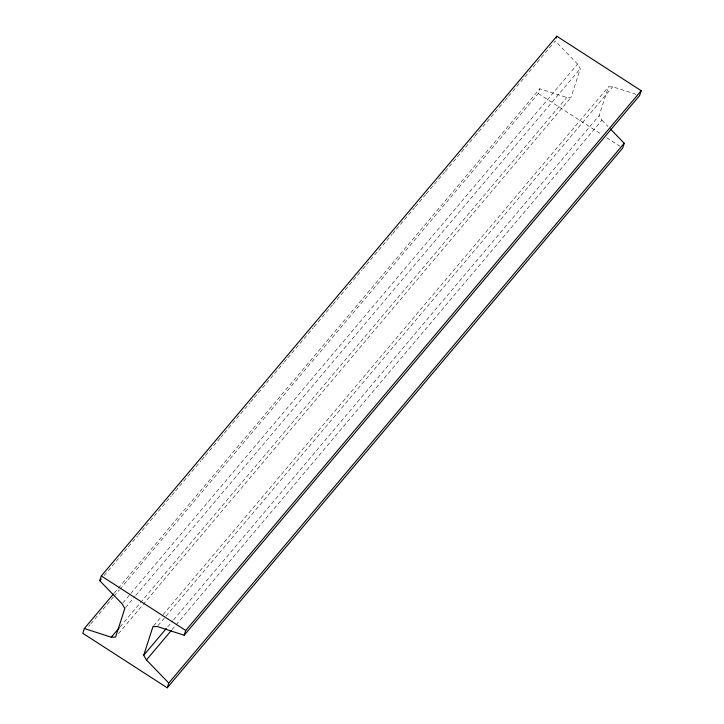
<?xml version="1.0" encoding="UTF-8"?>
<svg xmlns="http://www.w3.org/2000/svg" width="724" height="724" viewBox="0 0 724 724"><rect width="100%" height="100%" fill="white"/><g stroke="black" fill="none" stroke-linecap="round" stroke-linejoin="round"><path stroke-width="0.54" stroke-dasharray="3.62 2.71" d="M119.967 589.236L538.276 93.523L539.823 88.753L566.756 97.487L571.046 97.369L580.304 68.708L577.553 64.047L555.254 40.978L553.797 42.707M173.579 619.889L599.173 115.541L608.432 86.88L612.721 86.762L636.55 94.491M104.147 575.553L111.433 566.91M112.166 566.05L137.669 535.823M138.402 534.964L141.316 531.506M142.04 530.638L171.19 496.094M171.923 495.234L174.837 491.777M175.57 490.917L201.073 460.69M201.806 459.831L204.72 456.373M205.444 455.505L220.024 438.237M220.748 437.368L223.662 433.92M224.395 433.052L249.898 402.825M250.631 401.965L253.545 398.508M254.269 397.648L283.428 363.104M284.152 362.235L287.066 358.787M287.799 357.918L313.302 327.691M314.035 326.832L332.253 305.238M332.977 304.379L362.127 269.835M362.86 268.966L365.774 265.518M366.507 264.649L392.01 234.422M392.743 233.562L395.657 230.105M396.381 229.246L414.599 207.652M415.332 206.793L425.531 194.702M426.264 193.833L444.482 172.249M445.206 171.38L474.356 136.836M475.089 135.976L478.003 132.519M478.736 131.659L504.239 101.432M504.972 100.564L507.886 97.116M508.61 96.247L553.064 43.567M114.22 593.092L539.823 88.753M88.636 626.369L90.093 624.64M90.817 623.78L113.415 597.01M114.139 596.142L119.243 590.096M122.808 602.938L130.094 594.295M130.827 593.436L577.553 64.047M125.551 607.599L135.026 596.368M135.75 595.508L580.304 68.708M120.021 626.875L566.756 97.487M118.483 633.663L571.046 97.369M153.687 625.771L162.429 615.409M163.162 614.54L608.432 86.88M157.977 625.654L165.262 617.02M165.986 616.151L612.721 86.762M167.751 626.794L172.846 620.749M171.95 629.726L601.925 120.202L599.173 115.541M538.276 93.523L601.816 134.573M606.558 137.632L619.835 146.212M601.925 120.202L608.079 126.564"/><path stroke-width="1.09" d="M113.496 593.961L84.346 628.504L82.798 633.283L167.208 687.8L622.685 148.049L624.224 143.271L610.386 128.953M84.346 628.504L111.279 637.238L115.569 637.12L124.827 608.459L122.075 603.798L99.776 580.729L101.315 575.951L556.792 36.2L641.202 90.717L639.654 95.496L184.177 635.247L157.244 626.513L152.954 626.631L143.696 655.292L146.447 659.953L168.746 683.022L167.208 687.8M184.177 635.247L185.724 630.477L641.202 90.717M556.177 38.11L556.792 36.2M99.776 580.729L101.233 579.001M111.279 637.238L119.297 627.735M143.696 655.292L166.294 628.523M146.447 659.953L171.226 630.595M168.746 683.022L624.224 143.271M101.315 575.951L185.724 630.477"/></g></svg>
